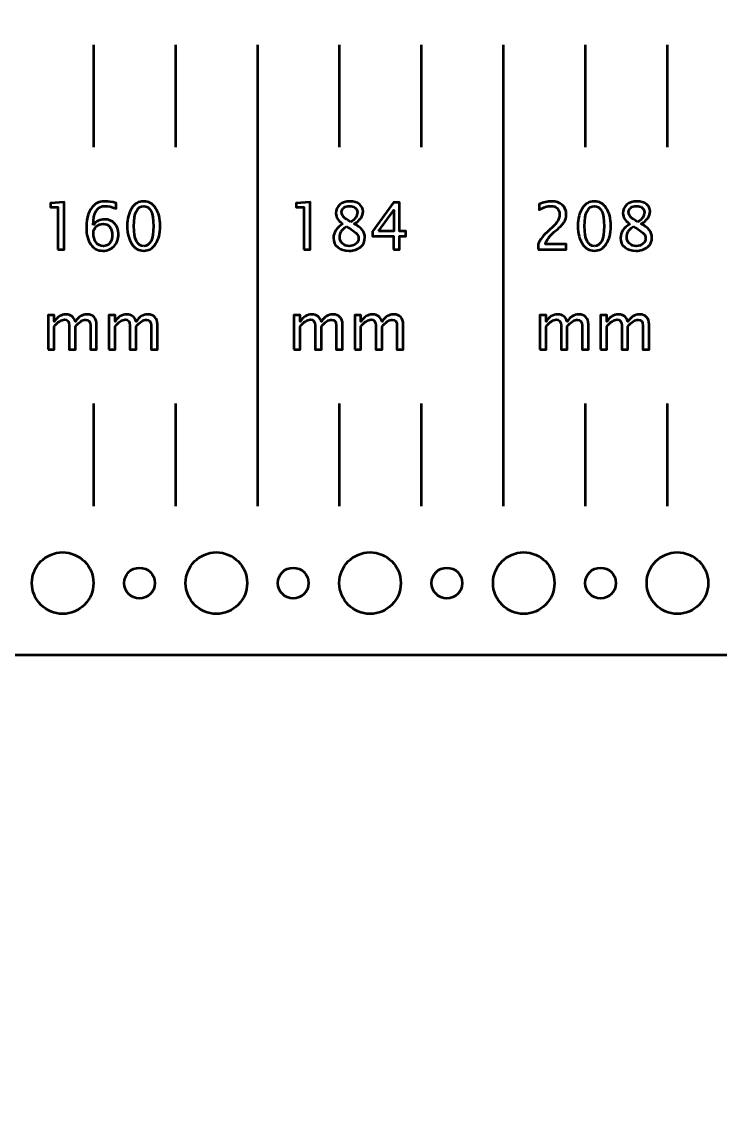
# Model space of a CAD drawing. Header units: centimetres. Extents: x -23.2 to 23.2, y -20.2 to 20.2.
# Drawn here: x -0.4 to 6.42, y -9.61 to 0.97 of the extents above; entities that cross this region are included whole.
import ezdxf

# ---------------------------------------------------------------- set-up
doc = ezdxf.new("R2010")
doc.units = ezdxf.units.CM
doc.header["$MEASUREMENT"] = 0
doc.layers.add('Layer 1', color=7, linetype='Continuous')

msp = doc.modelspace()

# ---------------------------------------------------------------- linework, layer by layer
at = {"layer": 'Layer 1', "lineweight": 53}
for centre, major_axis in [((0.00001, -4.50001), (0, 0.30001)), ((1.50001, -4.50001), (0, 0.30001)), ((3.00001, -4.50001), (0, 0.30001)), ((4.50001, -4.50001), (0, 0.30001)), ((6.00001, -4.50001), (0, 0.30001)), ((0.75, -4.5), (0, 0.15)), ((2.25, -4.5), (0, 0.15)), ((3.75, -4.5), (0, 0.15)), ((5.25, -4.5), (0, 0.15))]:
    msp.add_ellipse(centre, major_axis=major_axis, ratio=1, dxfattribs=at)
msp.add_open_spline([(-22.7, -20.2), (-22.97614, -20.2), (-23.2, -19.97614), (-23.2, -19.7), (-23.2, -19.7), (-23.2, -19.7), (-23.2, 19.7), (-23.2, 19.7), (-23.2, 19.7), (-23.2, 19.97614), (-22.97614, 20.2), (-22.7, 20.2), (-22.7, 20.2), (-18.95782, 20.2), (-13.47204, 20.2), (-10.3, 20.2), (-10.3, 20.2), (-10.02386, 20.2), (-9.8, 19.97614), (-9.8, 19.7), (-9.8, 19.7), (-9.8, 19.7), (-9.8, 2.2), (-9.8, 2.2), (-9.8, 2.2), (-9.8, 2.2), (22.7, 2.2), (22.7, 2.2), (22.7, 2.2), (22.97614, 2.2), (23.2, 1.97614), (23.2, 1.7), (23.2, 1.7), (23.2, 1.7), (23.2, -4.7), (23.2, -4.7), (23.2, -4.7), (23.2, -4.97614), (22.97614, -5.2), (22.7, -5.2), (22.7, -5.2), (22.7, -5.2), (-9.8, -5.2), (-9.8, -5.2), (-9.8, -5.2), (-9.8, -5.2), (-9.8, -19.7), (-9.8, -19.7), (-9.8, -19.7), (-9.8, -19.97614), (-10.02386, -20.2), (-10.3, -20.2), (-10.3, -20.2), (-15.07775, -20.2), (-17.92225, -20.2), (-22.7, -20.2)], degree=3, knots=[0, 0, 0, 0, 0.06666667, 0.06666667, 0.06666667, 0.06666667, 0.13333333, 0.13333333, 0.13333333, 0.13333333, 0.2, 0.2, 0.2, 0.2, 0.26666667, 0.26666667, 0.26666667, 0.26666667, 0.33333333, 0.33333333, 0.33333333, 0.33333333, 0.4, 0.4, 0.4, 0.4, 0.46666667, 0.46666667, 0.46666667, 0.46666667, 0.53333333, 0.53333333, 0.53333333, 0.53333333, 0.6, 0.6, 0.6, 0.6, 0.66666667, 0.66666667, 0.66666667, 0.66666667, 0.73333333, 0.73333333, 0.73333333, 0.73333333, 0.8, 0.8, 0.8, 0.8, 0.86666667, 0.86666667, 0.86666667, 0.86666667, 1, 1, 1, 1], dxfattribs=at)
at = {"layer": 'Layer 1', "color": 5, "lineweight": 53}
for points in [[(0.3, 0.75), (0.3, 0.75), (0.3, -0.25), (0.3, -0.25)], [(1.1, 0.75), (1.1, 0.75), (1.1, -0.25), (1.1, -0.25)], [(1.9, 0.75), (1.9, 0.75), (1.9, -3.75), (1.9, -3.75)], [(2.7, 0.75), (2.7, 0.75), (2.7, -0.25), (2.7, -0.25)], [(3.5, 0.75), (3.5, 0.75), (3.5, -0.25), (3.5, -0.25)], [(4.3, 0.75), (4.3, 0.75), (4.3, -3.75), (4.3, -3.75)], [(5.1, 0.75), (5.1, 0.75), (5.1, -0.25), (5.1, -0.25)], [(5.9, 0.75), (5.9, 0.75), (5.9, -0.25), (5.9, -0.25)], [(0.3, -2.75), (0.3, -2.75), (0.3, -3.75), (0.3, -3.75)], [(1.1, -2.75), (1.1, -2.75), (1.1, -3.75), (1.1, -3.75)], [(2.7, -2.75), (2.7, -2.75), (2.7, -3.75), (2.7, -3.75)], [(3.5, -2.75), (3.5, -2.75), (3.5, -3.75), (3.5, -3.75)], [(5.1, -2.75), (5.1, -2.75), (5.1, -3.75), (5.1, -3.75)], [(5.9, -2.75), (5.9, -2.75), (5.9, -3.75), (5.9, -3.75)]]:
    msp.add_open_spline(points, degree=3, dxfattribs=at)
for points, knots in [([(-0.04662, -1.24738), (-0.04662, -1.24738), (-0.04662, -0.83399), (-0.04662, -0.83399), (-0.04662, -0.83399), (-0.04662, -0.83399), (-0.11964, -0.83399), (-0.11964, -0.83399), (-0.11964, -0.83399), (-0.11964, -0.83399), (-0.11964, -0.79589), (-0.11964, -0.79589), (-0.11964, -0.79589), (-0.11964, -0.79589), (0.01434, -0.78446), (0.01434, -0.78446), (0.01434, -0.78446), (0.01434, -0.78446), (0.01434, -1.24738), (0.01434, -1.24738), (0.01434, -1.24738), (0.01434, -1.24738), (-0.04662, -1.24738), (-0.04662, -1.24738)], [0, 0, 0, 0, 0.14285714, 0.14285714, 0.14285714, 0.14285714, 0.28571429, 0.28571429, 0.28571429, 0.28571429, 0.42857143, 0.42857143, 0.42857143, 0.42857143, 0.57142857, 0.57142857, 0.57142857, 0.57142857, 0.71428571, 0.71428571, 0.71428571, 0.71428571, 1, 1, 1, 1]), ([(0.29776, -1.00947), (0.32697, -0.97168), (0.36369, -0.95274), (0.40793, -0.95274), (0.40793, -0.95274), (0.44804, -0.95274), (0.48085, -0.96597), (0.50646, -0.99253), (0.50646, -0.99253), (0.53197, -1.0191), (0.54478, -1.05318), (0.54478, -1.09477), (0.54478, -1.09477), (0.54478, -1.1425), (0.53049, -1.18176), (0.50181, -1.21256), (0.50181, -1.21256), (0.47313, -1.24336), (0.43672, -1.25881), (0.39238, -1.25881), (0.39238, -1.25881), (0.342, -1.25881), (0.30242, -1.23838), (0.27395, -1.19764), (0.27395, -1.19764), (0.24537, -1.15679), (0.23109, -1.10027), (0.23109, -1.0282), (0.23109, -1.0282), (0.23109, -0.93104), (0.25606, -0.85982), (0.30591, -0.81431), (0.30591, -0.81431), (0.333, -0.78933), (0.37047, -0.77684), (0.4182, -0.77684), (0.4182, -0.77684), (0.44593, -0.77684), (0.48032, -0.78256), (0.52128, -0.79399), (0.52128, -0.79399), (0.52128, -0.79399), (0.52128, -0.84733), (0.52128, -0.84733), (0.52128, -0.84733), (0.47799, -0.83082), (0.44243, -0.82256), (0.41449, -0.82256), (0.41449, -0.82256), (0.33671, -0.82256), (0.29776, -0.8849), (0.29776, -1.00947)], [0, 0, 0, 0, 0.07142857, 0.07142857, 0.07142857, 0.07142857, 0.14285714, 0.14285714, 0.14285714, 0.14285714, 0.21428571, 0.21428571, 0.21428571, 0.21428571, 0.28571429, 0.28571429, 0.28571429, 0.28571429, 0.35714286, 0.35714286, 0.35714286, 0.35714286, 0.42857143, 0.42857143, 0.42857143, 0.42857143, 0.5, 0.5, 0.5, 0.5, 0.57142857, 0.57142857, 0.57142857, 0.57142857, 0.64285714, 0.64285714, 0.64285714, 0.64285714, 0.71428571, 0.71428571, 0.71428571, 0.71428571, 0.78571429, 0.78571429, 0.78571429, 0.78571429, 0.85714286, 0.85714286, 0.85714286, 0.85714286, 1, 1, 1, 1]), ([(0.79073, -1.25881), (0.74258, -1.25881), (0.70374, -1.23669), (0.67431, -1.19256), (0.67431, -1.19256), (0.64479, -1.14843), (0.63008, -1.09022), (0.63008, -1.01783), (0.63008, -1.01783), (0.63008, -0.94544), (0.64479, -0.88723), (0.67431, -0.8431), (0.67431, -0.8431), (0.70374, -0.79896), (0.74258, -0.77684), (0.79073, -0.77684), (0.79073, -0.77684), (0.8391, -0.77684), (0.87794, -0.79886), (0.90736, -0.84288), (0.90736, -0.84288), (0.93667, -0.88691), (0.95139, -0.94523), (0.95139, -1.01783), (0.95139, -1.01783), (0.95139, -1.09022), (0.93667, -1.14843), (0.90736, -1.19256), (0.90736, -1.19256), (0.87794, -1.23669), (0.8391, -1.25881), (0.79073, -1.25881)], [0, 0, 0, 0, 0.11111111, 0.11111111, 0.11111111, 0.11111111, 0.22222222, 0.22222222, 0.22222222, 0.22222222, 0.33333333, 0.33333333, 0.33333333, 0.33333333, 0.44444444, 0.44444444, 0.44444444, 0.44444444, 0.55555556, 0.55555556, 0.55555556, 0.55555556, 0.66666667, 0.66666667, 0.66666667, 0.66666667, 0.77777778, 0.77777778, 0.77777778, 0.77777778, 1, 1, 1, 1]), ([(0.79062, -1.21309), (0.85423, -1.21309), (0.88598, -1.148), (0.88598, -1.01783), (0.88598, -1.01783), (0.88598, -0.88765), (0.85423, -0.82256), (0.79062, -0.82256), (0.79062, -0.82256), (0.72723, -0.82256), (0.69548, -0.88765), (0.69548, -1.01783), (0.69548, -1.01783), (0.69548, -1.148), (0.72723, -1.21309), (0.79062, -1.21309)], [0, 0, 0, 0, 0.2, 0.2, 0.2, 0.2, 0.4, 0.4, 0.4, 0.4, 0.6, 0.6, 0.6, 0.6, 1, 1, 1, 1]), ([(2.35338, -1.24738), (2.35338, -1.24738), (2.35338, -0.83399), (2.35338, -0.83399), (2.35338, -0.83399), (2.35338, -0.83399), (2.28036, -0.83399), (2.28036, -0.83399), (2.28036, -0.83399), (2.28036, -0.83399), (2.28036, -0.79589), (2.28036, -0.79589), (2.28036, -0.79589), (2.28036, -0.79589), (2.41434, -0.78446), (2.41434, -0.78446), (2.41434, -0.78446), (2.41434, -0.78446), (2.41434, -1.24738), (2.41434, -1.24738), (2.41434, -1.24738), (2.41434, -1.24738), (2.35338, -1.24738), (2.35338, -1.24738)], [0, 0, 0, 0, 0.14285714, 0.14285714, 0.14285714, 0.14285714, 0.28571429, 0.28571429, 0.28571429, 0.28571429, 0.42857143, 0.42857143, 0.42857143, 0.42857143, 0.57142857, 0.57142857, 0.57142857, 0.57142857, 0.71428571, 0.71428571, 0.71428571, 0.71428571, 1, 1, 1, 1]), ([(2.73459, -0.99751), (2.7094, -0.97994), (2.69183, -0.96364), (2.68199, -0.94851), (2.68199, -0.94851), (2.67215, -0.93348), (2.66728, -0.91527), (2.66728, -0.894), (2.66728, -0.894), (2.66728, -0.85929), (2.67998, -0.83103), (2.70527, -0.80934), (2.70527, -0.80934), (2.73067, -0.78764), (2.7638, -0.77684), (2.80465, -0.77684), (2.80465, -0.77684), (2.84233, -0.77684), (2.87291, -0.78605), (2.8963, -0.80447), (2.8963, -0.80447), (2.91969, -0.82278), (2.93144, -0.84669), (2.93144, -0.87601), (2.93144, -0.87601), (2.93144, -0.92046), (2.90297, -0.96099), (2.84614, -0.99751), (2.84614, -0.99751), (2.91525, -1.03137), (2.94986, -1.07508), (2.94986, -1.12863), (2.94986, -1.12863), (2.94986, -1.16684), (2.93536, -1.19806), (2.90646, -1.2224), (2.90646, -1.2224), (2.87757, -1.24664), (2.84042, -1.25881), (2.79492, -1.25881), (2.79492, -1.25881), (2.74951, -1.25881), (2.71289, -1.24738), (2.68495, -1.22452), (2.68495, -1.22452), (2.65712, -1.20177), (2.64315, -1.17171), (2.64315, -1.13456), (2.64315, -1.13456), (2.64315, -1.07953), (2.67363, -1.03391), (2.73459, -0.99751)], [0, 0, 0, 0, 0.07142857, 0.07142857, 0.07142857, 0.07142857, 0.14285714, 0.14285714, 0.14285714, 0.14285714, 0.21428571, 0.21428571, 0.21428571, 0.21428571, 0.28571429, 0.28571429, 0.28571429, 0.28571429, 0.35714286, 0.35714286, 0.35714286, 0.35714286, 0.42857143, 0.42857143, 0.42857143, 0.42857143, 0.5, 0.5, 0.5, 0.5, 0.57142857, 0.57142857, 0.57142857, 0.57142857, 0.64285714, 0.64285714, 0.64285714, 0.64285714, 0.71428571, 0.71428571, 0.71428571, 0.71428571, 0.78571429, 0.78571429, 0.78571429, 0.78571429, 0.85714286, 0.85714286, 0.85714286, 0.85714286, 1, 1, 1, 1]), ([(2.81206, -0.97835), (2.85482, -0.95009), (2.8762, -0.91877), (2.8762, -0.88416), (2.8762, -0.88416), (2.8762, -0.86564), (2.869, -0.85082), (2.85471, -0.8395), (2.85471, -0.8395), (2.84032, -0.82817), (2.82159, -0.82256), (2.79841, -0.82256), (2.79841, -0.82256), (2.77597, -0.82256), (2.75766, -0.82807), (2.74359, -0.83918), (2.74359, -0.83918), (2.72951, -0.85029), (2.72253, -0.86458), (2.72253, -0.88225), (2.72253, -0.88225), (2.72253, -0.8994), (2.72888, -0.91485), (2.74158, -0.92861), (2.74158, -0.92861), (2.75428, -0.94226), (2.77777, -0.95888), (2.81206, -0.97835)], [0, 0, 0, 0, 0.125, 0.125, 0.125, 0.125, 0.25, 0.25, 0.25, 0.25, 0.375, 0.375, 0.375, 0.375, 0.5, 0.5, 0.5, 0.5, 0.625, 0.625, 0.625, 0.625, 0.75, 0.75, 0.75, 0.75, 1, 1, 1, 1]), ([(3.22947, -1.24738), (3.22947, -1.24738), (3.22947, -1.1172), (3.22947, -1.1172), (3.22947, -1.1172), (3.22947, -1.1172), (3.02246, -1.1172), (3.02246, -1.1172), (3.02246, -1.1172), (3.02246, -1.1172), (3.02246, -1.07085), (3.02246, -1.07085), (3.02246, -1.07085), (3.02246, -1.07085), (3.22947, -0.78827), (3.22947, -0.78827), (3.22947, -0.78827), (3.22947, -0.78827), (3.28662, -0.78827), (3.28662, -0.78827), (3.28662, -0.78827), (3.28662, -0.78827), (3.28662, -1.06704), (3.28662, -1.06704), (3.28662, -1.06704), (3.28662, -1.06704), (3.34821, -1.06704), (3.34821, -1.06704), (3.34821, -1.06704), (3.34821, -1.06704), (3.34821, -1.1172), (3.34821, -1.1172), (3.34821, -1.1172), (3.34821, -1.1172), (3.28662, -1.1172), (3.28662, -1.1172), (3.28662, -1.1172), (3.28662, -1.1172), (3.28662, -1.24738), (3.28662, -1.24738), (3.28662, -1.24738), (3.28662, -1.24738), (3.22947, -1.24738), (3.22947, -1.24738)], [0, 0, 0, 0, 0.08333333, 0.08333333, 0.08333333, 0.08333333, 0.16666667, 0.16666667, 0.16666667, 0.16666667, 0.25, 0.25, 0.25, 0.25, 0.33333333, 0.33333333, 0.33333333, 0.33333333, 0.41666667, 0.41666667, 0.41666667, 0.41666667, 0.5, 0.5, 0.5, 0.5, 0.58333333, 0.58333333, 0.58333333, 0.58333333, 0.66666667, 0.66666667, 0.66666667, 0.66666667, 0.75, 0.75, 0.75, 0.75, 0.83333333, 0.83333333, 0.83333333, 0.83333333, 1, 1, 1, 1]), ([(4.63972, -1.24738), (4.63972, -1.24738), (4.63972, -1.19404), (4.63972, -1.19404), (4.63972, -1.19404), (4.6575, -1.15245), (4.69337, -1.10704), (4.74745, -1.05804), (4.74745, -1.05804), (4.74745, -1.05804), (4.78238, -1.02672), (4.78238, -1.02672), (4.78238, -1.02672), (4.82736, -0.98587), (4.8499, -0.94544), (4.8499, -0.90522), (4.8499, -0.90522), (4.8499, -0.8795), (4.84217, -0.85939), (4.82683, -0.84468), (4.82683, -0.84468), (4.81148, -0.82997), (4.79021, -0.82256), (4.76322, -0.82256), (4.76322, -0.82256), (4.73168, -0.82256), (4.69433, -0.83463), (4.65115, -0.85876), (4.65115, -0.85876), (4.65115, -0.85876), (4.65115, -0.80542), (4.65115, -0.80542), (4.65115, -0.80542), (4.69189, -0.78637), (4.73243, -0.77684), (4.77285, -0.77684), (4.77285, -0.77684), (4.81582, -0.77684), (4.85032, -0.78838), (4.87636, -0.81156), (4.87636, -0.81156), (4.90229, -0.83474), (4.91531, -0.86543), (4.91531, -0.90374), (4.91531, -0.90374), (4.91531, -0.93126), (4.90874, -0.9557), (4.89562, -0.97698), (4.89562, -0.97698), (4.88239, -0.99835), (4.85794, -1.02418), (4.82207, -1.05466), (4.82207, -1.05466), (4.82207, -1.05466), (4.79847, -1.07477), (4.79847, -1.07477), (4.79847, -1.07477), (4.74936, -1.11636), (4.721, -1.15615), (4.71338, -1.19404), (4.71338, -1.19404), (4.71338, -1.19404), (4.9134, -1.19404), (4.9134, -1.19404), (4.9134, -1.19404), (4.9134, -1.19404), (4.9134, -1.24738), (4.9134, -1.24738), (4.9134, -1.24738), (4.9134, -1.24738), (4.63972, -1.24738), (4.63972, -1.24738)], [0, 0, 0, 0, 0.05263158, 0.05263158, 0.05263158, 0.05263158, 0.10526316, 0.10526316, 0.10526316, 0.10526316, 0.15789474, 0.15789474, 0.15789474, 0.15789474, 0.21052632, 0.21052632, 0.21052632, 0.21052632, 0.26315789, 0.26315789, 0.26315789, 0.26315789, 0.31578947, 0.31578947, 0.31578947, 0.31578947, 0.36842105, 0.36842105, 0.36842105, 0.36842105, 0.42105263, 0.42105263, 0.42105263, 0.42105263, 0.47368421, 0.47368421, 0.47368421, 0.47368421, 0.52631579, 0.52631579, 0.52631579, 0.52631579, 0.57894737, 0.57894737, 0.57894737, 0.57894737, 0.63157895, 0.63157895, 0.63157895, 0.63157895, 0.68421053, 0.68421053, 0.68421053, 0.68421053, 0.73684211, 0.73684211, 0.73684211, 0.73684211, 0.78947368, 0.78947368, 0.78947368, 0.78947368, 0.84210526, 0.84210526, 0.84210526, 0.84210526, 0.89473684, 0.89473684, 0.89473684, 0.89473684, 1, 1, 1, 1]), ([(5.1892, -1.25881), (5.14105, -1.25881), (5.10221, -1.23669), (5.07278, -1.19256), (5.07278, -1.19256), (5.04326, -1.14843), (5.02855, -1.09022), (5.02855, -1.01783), (5.02855, -1.01783), (5.02855, -0.94544), (5.04326, -0.88723), (5.07278, -0.8431), (5.07278, -0.8431), (5.10221, -0.79896), (5.14105, -0.77684), (5.1892, -0.77684), (5.1892, -0.77684), (5.23757, -0.77684), (5.27641, -0.79886), (5.30583, -0.84288), (5.30583, -0.84288), (5.33514, -0.88691), (5.34986, -0.94523), (5.34986, -1.01783), (5.34986, -1.01783), (5.34986, -1.09022), (5.33514, -1.14843), (5.30583, -1.19256), (5.30583, -1.19256), (5.27641, -1.23669), (5.23757, -1.25881), (5.1892, -1.25881)], [0, 0, 0, 0, 0.11111111, 0.11111111, 0.11111111, 0.11111111, 0.22222222, 0.22222222, 0.22222222, 0.22222222, 0.33333333, 0.33333333, 0.33333333, 0.33333333, 0.44444444, 0.44444444, 0.44444444, 0.44444444, 0.55555556, 0.55555556, 0.55555556, 0.55555556, 0.66666667, 0.66666667, 0.66666667, 0.66666667, 0.77777778, 0.77777778, 0.77777778, 0.77777778, 1, 1, 1, 1]), ([(5.18909, -1.21309), (5.2527, -1.21309), (5.28445, -1.148), (5.28445, -1.01783), (5.28445, -1.01783), (5.28445, -0.88765), (5.2527, -0.82256), (5.18909, -0.82256), (5.18909, -0.82256), (5.1257, -0.82256), (5.09395, -0.88765), (5.09395, -1.01783), (5.09395, -1.01783), (5.09395, -1.148), (5.1257, -1.21309), (5.18909, -1.21309)], [0, 0, 0, 0, 0.2, 0.2, 0.2, 0.2, 0.4, 0.4, 0.4, 0.4, 0.6, 0.6, 0.6, 0.6, 1, 1, 1, 1]), ([(5.53612, -0.99751), (5.51093, -0.97994), (5.49336, -0.96364), (5.48352, -0.94851), (5.48352, -0.94851), (5.47368, -0.93348), (5.46881, -0.91527), (5.46881, -0.894), (5.46881, -0.894), (5.46881, -0.85929), (5.48151, -0.83103), (5.5068, -0.80934), (5.5068, -0.80934), (5.5322, -0.78764), (5.56533, -0.77684), (5.60618, -0.77684), (5.60618, -0.77684), (5.64386, -0.77684), (5.67444, -0.78605), (5.69783, -0.80447), (5.69783, -0.80447), (5.72122, -0.82278), (5.73297, -0.84669), (5.73297, -0.87601), (5.73297, -0.87601), (5.73297, -0.92046), (5.7045, -0.96099), (5.64767, -0.99751), (5.64767, -0.99751), (5.71678, -1.03137), (5.75139, -1.07508), (5.75139, -1.12863), (5.75139, -1.12863), (5.75139, -1.16684), (5.73689, -1.19806), (5.70799, -1.2224), (5.70799, -1.2224), (5.6791, -1.24664), (5.64195, -1.25881), (5.59645, -1.25881), (5.59645, -1.25881), (5.55104, -1.25881), (5.51442, -1.24738), (5.48648, -1.22452), (5.48648, -1.22452), (5.45865, -1.20177), (5.44468, -1.17171), (5.44468, -1.13456), (5.44468, -1.13456), (5.44468, -1.07953), (5.47516, -1.03391), (5.53612, -0.99751)], [0, 0, 0, 0, 0.07142857, 0.07142857, 0.07142857, 0.07142857, 0.14285714, 0.14285714, 0.14285714, 0.14285714, 0.21428571, 0.21428571, 0.21428571, 0.21428571, 0.28571429, 0.28571429, 0.28571429, 0.28571429, 0.35714286, 0.35714286, 0.35714286, 0.35714286, 0.42857143, 0.42857143, 0.42857143, 0.42857143, 0.5, 0.5, 0.5, 0.5, 0.57142857, 0.57142857, 0.57142857, 0.57142857, 0.64285714, 0.64285714, 0.64285714, 0.64285714, 0.71428571, 0.71428571, 0.71428571, 0.71428571, 0.78571429, 0.78571429, 0.78571429, 0.78571429, 0.85714286, 0.85714286, 0.85714286, 0.85714286, 1, 1, 1, 1]), ([(5.61359, -0.97835), (5.65635, -0.95009), (5.67773, -0.91877), (5.67773, -0.88416), (5.67773, -0.88416), (5.67773, -0.86564), (5.67053, -0.85082), (5.65624, -0.8395), (5.65624, -0.8395), (5.64185, -0.82817), (5.62312, -0.82256), (5.59994, -0.82256), (5.59994, -0.82256), (5.5775, -0.82256), (5.55919, -0.82807), (5.54512, -0.83918), (5.54512, -0.83918), (5.53104, -0.85029), (5.52406, -0.86458), (5.52406, -0.88225), (5.52406, -0.88225), (5.52406, -0.8994), (5.53041, -0.91485), (5.54311, -0.92861), (5.54311, -0.92861), (5.55581, -0.94226), (5.5793, -0.95888), (5.61359, -0.97835)], [0, 0, 0, 0, 0.125, 0.125, 0.125, 0.125, 0.25, 0.25, 0.25, 0.25, 0.375, 0.375, 0.375, 0.375, 0.5, 0.5, 0.5, 0.5, 0.625, 0.625, 0.625, 0.625, 0.75, 0.75, 0.75, 0.75, 1, 1, 1, 1]), ([(3.08267, -1.06704), (3.08267, -1.06704), (3.23328, -1.06704), (3.23328, -1.06704), (3.23328, -1.06704), (3.23328, -1.06704), (3.23328, -0.86363), (3.23328, -0.86363), (3.23328, -0.86363), (3.23328, -0.86363), (3.08267, -1.06704), (3.08267, -1.06704)], [0, 0, 0, 0, 0.25, 0.25, 0.25, 0.25, 0.5, 0.5, 0.5, 0.5, 1, 1, 1, 1]), ([(0.48382, -1.10683), (0.48382, -1.07286), (0.47598, -1.04598), (0.46021, -1.02619), (0.46021, -1.02619), (0.44445, -1.0064), (0.42286, -0.99655), (0.39544, -0.99655), (0.39544, -0.99655), (0.3693, -0.99655), (0.34697, -1.00523), (0.32835, -1.0227), (0.32835, -1.0227), (0.30961, -1.04005), (0.3003, -1.06101), (0.3003, -1.08545), (0.3003, -1.08545), (0.3003, -1.12398), (0.30919, -1.15488), (0.32686, -1.17816), (0.32686, -1.17816), (0.34464, -1.20145), (0.36814, -1.21309), (0.39735, -1.21309), (0.39735, -1.21309), (0.42391, -1.21309), (0.44497, -1.20356), (0.46053, -1.18451), (0.46053, -1.18451), (0.47609, -1.16546), (0.48382, -1.13954), (0.48382, -1.10683)], [0, 0, 0, 0, 0.11111111, 0.11111111, 0.11111111, 0.11111111, 0.22222222, 0.22222222, 0.22222222, 0.22222222, 0.33333333, 0.33333333, 0.33333333, 0.33333333, 0.44444444, 0.44444444, 0.44444444, 0.44444444, 0.55555556, 0.55555556, 0.55555556, 0.55555556, 0.66666667, 0.66666667, 0.66666667, 0.66666667, 0.77777778, 0.77777778, 0.77777778, 0.77777778, 1, 1, 1, 1]), ([(2.76782, -1.02227), (2.74306, -1.04132), (2.72623, -1.05794), (2.71734, -1.07212), (2.71734, -1.07212), (2.70856, -1.0863), (2.70411, -1.10387), (2.70411, -1.12504), (2.70411, -1.12504), (2.70411, -1.15128), (2.71258, -1.17256), (2.72962, -1.18875), (2.72962, -1.18875), (2.74666, -1.20494), (2.76899, -1.21309), (2.79682, -1.21309), (2.79682, -1.21309), (2.8236, -1.21309), (2.8454, -1.20621), (2.86223, -1.19235), (2.86223, -1.19235), (2.87916, -1.17848), (2.88763, -1.16049), (2.88763, -1.13837), (2.88763, -1.13837), (2.88763, -1.12059), (2.88244, -1.10546), (2.87196, -1.09318), (2.87196, -1.09318), (2.86148, -1.0809), (2.84127, -1.06588), (2.81132, -1.0481), (2.81132, -1.0481), (2.81132, -1.0481), (2.76782, -1.02227), (2.76782, -1.02227)], [0, 0, 0, 0, 0.1, 0.1, 0.1, 0.1, 0.2, 0.2, 0.2, 0.2, 0.3, 0.3, 0.3, 0.3, 0.4, 0.4, 0.4, 0.4, 0.5, 0.5, 0.5, 0.5, 0.6, 0.6, 0.6, 0.6, 0.7, 0.7, 0.7, 0.7, 0.8, 0.8, 0.8, 0.8, 1, 1, 1, 1]), ([(5.56935, -1.02227), (5.54459, -1.04132), (5.52776, -1.05794), (5.51887, -1.07212), (5.51887, -1.07212), (5.51009, -1.0863), (5.50564, -1.10387), (5.50564, -1.12504), (5.50564, -1.12504), (5.50564, -1.15128), (5.51411, -1.17256), (5.53115, -1.18875), (5.53115, -1.18875), (5.54819, -1.20494), (5.57052, -1.21309), (5.59835, -1.21309), (5.59835, -1.21309), (5.62513, -1.21309), (5.64693, -1.20621), (5.66376, -1.19235), (5.66376, -1.19235), (5.68069, -1.17848), (5.68916, -1.16049), (5.68916, -1.13837), (5.68916, -1.13837), (5.68916, -1.12059), (5.68397, -1.10546), (5.67349, -1.09318), (5.67349, -1.09318), (5.66301, -1.0809), (5.6428, -1.06588), (5.61285, -1.0481), (5.61285, -1.0481), (5.61285, -1.0481), (5.56935, -1.02227), (5.56935, -1.02227)], [0, 0, 0, 0, 0.1, 0.1, 0.1, 0.1, 0.2, 0.2, 0.2, 0.2, 0.3, 0.3, 0.3, 0.3, 0.4, 0.4, 0.4, 0.4, 0.5, 0.5, 0.5, 0.5, 0.6, 0.6, 0.6, 0.6, 0.7, 0.7, 0.7, 0.7, 0.8, 0.8, 0.8, 0.8, 1, 1, 1, 1]), ([(-0.14261, -2.22316), (-0.14261, -2.22316), (-0.14261, -1.88661), (-0.14261, -1.88661), (-0.14261, -1.88661), (-0.14261, -1.88661), (-0.08165, -1.88661), (-0.08165, -1.88661), (-0.08165, -1.88661), (-0.08165, -1.88661), (-0.08165, -1.95022), (-0.08165, -1.95022), (-0.08165, -1.95022), (-0.05191, -1.90312), (-0.01381, -1.87962), (0.03286, -1.87962), (0.03286, -1.87962), (0.07784, -1.87962), (0.10843, -1.90312), (0.12473, -1.95022), (0.12473, -1.95022), (0.15362, -1.9027), (0.19129, -1.87899), (0.23754, -1.87899), (0.23754, -1.87899), (0.26707, -1.87899), (0.29004, -1.88767), (0.30644, -1.90513), (0.30644, -1.90513), (0.32285, -1.92259), (0.3311, -1.94704), (0.3311, -1.97847), (0.3311, -1.97847), (0.3311, -1.97847), (0.3311, -2.22316), (0.3311, -2.22316), (0.3311, -2.22316), (0.3311, -2.22316), (0.27014, -2.22316), (0.27014, -2.22316), (0.27014, -2.22316), (0.27014, -2.22316), (0.27014, -1.98853), (0.27014, -1.98853), (0.27014, -1.98853), (0.27014, -1.95022), (0.2549, -1.93106), (0.22442, -1.93106), (0.22442, -1.93106), (0.19278, -1.93106), (0.15954, -1.95339), (0.12473, -1.99816), (0.12473, -1.99816), (0.12473, -1.99816), (0.12473, -2.22316), (0.12473, -2.22316), (0.12473, -2.22316), (0.12473, -2.22316), (0.06377, -2.22316), (0.06377, -2.22316), (0.06377, -2.22316), (0.06377, -2.22316), (0.06377, -1.98832), (0.06377, -1.98832), (0.06377, -1.98832), (0.06377, -1.94969), (0.04831, -1.93042), (0.0173, -1.93042), (0.0173, -1.93042), (-0.01349, -1.93042), (-0.04651, -1.95286), (-0.08165, -1.99784), (-0.08165, -1.99784), (-0.08165, -1.99784), (-0.08165, -2.22316), (-0.08165, -2.22316), (-0.08165, -2.22316), (-0.08165, -2.22316), (-0.14261, -2.22316), (-0.14261, -2.22316)], [0, 0, 0, 0, 0.04761905, 0.04761905, 0.04761905, 0.04761905, 0.0952381, 0.0952381, 0.0952381, 0.0952381, 0.14285714, 0.14285714, 0.14285714, 0.14285714, 0.19047619, 0.19047619, 0.19047619, 0.19047619, 0.23809524, 0.23809524, 0.23809524, 0.23809524, 0.28571429, 0.28571429, 0.28571429, 0.28571429, 0.33333333, 0.33333333, 0.33333333, 0.33333333, 0.38095238, 0.38095238, 0.38095238, 0.38095238, 0.42857143, 0.42857143, 0.42857143, 0.42857143, 0.47619048, 0.47619048, 0.47619048, 0.47619048, 0.52380952, 0.52380952, 0.52380952, 0.52380952, 0.57142857, 0.57142857, 0.57142857, 0.57142857, 0.61904762, 0.61904762, 0.61904762, 0.61904762, 0.66666667, 0.66666667, 0.66666667, 0.66666667, 0.71428571, 0.71428571, 0.71428571, 0.71428571, 0.76190476, 0.76190476, 0.76190476, 0.76190476, 0.80952381, 0.80952381, 0.80952381, 0.80952381, 0.85714286, 0.85714286, 0.85714286, 0.85714286, 0.9047619, 0.9047619, 0.9047619, 0.9047619, 1, 1, 1, 1]), ([(0.45027, -2.22316), (0.45027, -2.22316), (0.45027, -1.88661), (0.45027, -1.88661), (0.45027, -1.88661), (0.45027, -1.88661), (0.51123, -1.88661), (0.51123, -1.88661), (0.51123, -1.88661), (0.51123, -1.88661), (0.51123, -1.95022), (0.51123, -1.95022), (0.51123, -1.95022), (0.54097, -1.90312), (0.57907, -1.87962), (0.62574, -1.87962), (0.62574, -1.87962), (0.67072, -1.87962), (0.70131, -1.90312), (0.71761, -1.95022), (0.71761, -1.95022), (0.7465, -1.9027), (0.78417, -1.87899), (0.83042, -1.87899), (0.83042, -1.87899), (0.85995, -1.87899), (0.88292, -1.88767), (0.89932, -1.90513), (0.89932, -1.90513), (0.91573, -1.92259), (0.92398, -1.94704), (0.92398, -1.97847), (0.92398, -1.97847), (0.92398, -1.97847), (0.92398, -2.22316), (0.92398, -2.22316), (0.92398, -2.22316), (0.92398, -2.22316), (0.86302, -2.22316), (0.86302, -2.22316), (0.86302, -2.22316), (0.86302, -2.22316), (0.86302, -1.98853), (0.86302, -1.98853), (0.86302, -1.98853), (0.86302, -1.95022), (0.84778, -1.93106), (0.8173, -1.93106), (0.8173, -1.93106), (0.78566, -1.93106), (0.75242, -1.95339), (0.71761, -1.99816), (0.71761, -1.99816), (0.71761, -1.99816), (0.71761, -2.22316), (0.71761, -2.22316), (0.71761, -2.22316), (0.71761, -2.22316), (0.65665, -2.22316), (0.65665, -2.22316), (0.65665, -2.22316), (0.65665, -2.22316), (0.65665, -1.98832), (0.65665, -1.98832), (0.65665, -1.98832), (0.65665, -1.94969), (0.64119, -1.93042), (0.61018, -1.93042), (0.61018, -1.93042), (0.57939, -1.93042), (0.54637, -1.95286), (0.51123, -1.99784), (0.51123, -1.99784), (0.51123, -1.99784), (0.51123, -2.22316), (0.51123, -2.22316), (0.51123, -2.22316), (0.51123, -2.22316), (0.45027, -2.22316), (0.45027, -2.22316)], [0, 0, 0, 0, 0.04761905, 0.04761905, 0.04761905, 0.04761905, 0.0952381, 0.0952381, 0.0952381, 0.0952381, 0.14285714, 0.14285714, 0.14285714, 0.14285714, 0.19047619, 0.19047619, 0.19047619, 0.19047619, 0.23809524, 0.23809524, 0.23809524, 0.23809524, 0.28571429, 0.28571429, 0.28571429, 0.28571429, 0.33333333, 0.33333333, 0.33333333, 0.33333333, 0.38095238, 0.38095238, 0.38095238, 0.38095238, 0.42857143, 0.42857143, 0.42857143, 0.42857143, 0.47619048, 0.47619048, 0.47619048, 0.47619048, 0.52380952, 0.52380952, 0.52380952, 0.52380952, 0.57142857, 0.57142857, 0.57142857, 0.57142857, 0.61904762, 0.61904762, 0.61904762, 0.61904762, 0.66666667, 0.66666667, 0.66666667, 0.66666667, 0.71428571, 0.71428571, 0.71428571, 0.71428571, 0.76190476, 0.76190476, 0.76190476, 0.76190476, 0.80952381, 0.80952381, 0.80952381, 0.80952381, 0.85714286, 0.85714286, 0.85714286, 0.85714286, 0.9047619, 0.9047619, 0.9047619, 0.9047619, 1, 1, 1, 1]), ([(2.25739, -2.22316), (2.25739, -2.22316), (2.25739, -1.88661), (2.25739, -1.88661), (2.25739, -1.88661), (2.25739, -1.88661), (2.31835, -1.88661), (2.31835, -1.88661), (2.31835, -1.88661), (2.31835, -1.88661), (2.31835, -1.95022), (2.31835, -1.95022), (2.31835, -1.95022), (2.34809, -1.90312), (2.38619, -1.87962), (2.43286, -1.87962), (2.43286, -1.87962), (2.47784, -1.87962), (2.50843, -1.90312), (2.52473, -1.95022), (2.52473, -1.95022), (2.55362, -1.9027), (2.59129, -1.87899), (2.63754, -1.87899), (2.63754, -1.87899), (2.66707, -1.87899), (2.69004, -1.88767), (2.70644, -1.90513), (2.70644, -1.90513), (2.72285, -1.92259), (2.7311, -1.94704), (2.7311, -1.97847), (2.7311, -1.97847), (2.7311, -1.97847), (2.7311, -2.22316), (2.7311, -2.22316), (2.7311, -2.22316), (2.7311, -2.22316), (2.67014, -2.22316), (2.67014, -2.22316), (2.67014, -2.22316), (2.67014, -2.22316), (2.67014, -1.98853), (2.67014, -1.98853), (2.67014, -1.98853), (2.67014, -1.95022), (2.6549, -1.93106), (2.62442, -1.93106), (2.62442, -1.93106), (2.59278, -1.93106), (2.55954, -1.95339), (2.52473, -1.99816), (2.52473, -1.99816), (2.52473, -1.99816), (2.52473, -2.22316), (2.52473, -2.22316), (2.52473, -2.22316), (2.52473, -2.22316), (2.46377, -2.22316), (2.46377, -2.22316), (2.46377, -2.22316), (2.46377, -2.22316), (2.46377, -1.98832), (2.46377, -1.98832), (2.46377, -1.98832), (2.46377, -1.94969), (2.44831, -1.93042), (2.4173, -1.93042), (2.4173, -1.93042), (2.38651, -1.93042), (2.35349, -1.95286), (2.31835, -1.99784), (2.31835, -1.99784), (2.31835, -1.99784), (2.31835, -2.22316), (2.31835, -2.22316), (2.31835, -2.22316), (2.31835, -2.22316), (2.25739, -2.22316), (2.25739, -2.22316)], [0, 0, 0, 0, 0.04761905, 0.04761905, 0.04761905, 0.04761905, 0.0952381, 0.0952381, 0.0952381, 0.0952381, 0.14285714, 0.14285714, 0.14285714, 0.14285714, 0.19047619, 0.19047619, 0.19047619, 0.19047619, 0.23809524, 0.23809524, 0.23809524, 0.23809524, 0.28571429, 0.28571429, 0.28571429, 0.28571429, 0.33333333, 0.33333333, 0.33333333, 0.33333333, 0.38095238, 0.38095238, 0.38095238, 0.38095238, 0.42857143, 0.42857143, 0.42857143, 0.42857143, 0.47619048, 0.47619048, 0.47619048, 0.47619048, 0.52380952, 0.52380952, 0.52380952, 0.52380952, 0.57142857, 0.57142857, 0.57142857, 0.57142857, 0.61904762, 0.61904762, 0.61904762, 0.61904762, 0.66666667, 0.66666667, 0.66666667, 0.66666667, 0.71428571, 0.71428571, 0.71428571, 0.71428571, 0.76190476, 0.76190476, 0.76190476, 0.76190476, 0.80952381, 0.80952381, 0.80952381, 0.80952381, 0.85714286, 0.85714286, 0.85714286, 0.85714286, 0.9047619, 0.9047619, 0.9047619, 0.9047619, 1, 1, 1, 1]), ([(2.85027, -2.22316), (2.85027, -2.22316), (2.85027, -1.88661), (2.85027, -1.88661), (2.85027, -1.88661), (2.85027, -1.88661), (2.91123, -1.88661), (2.91123, -1.88661), (2.91123, -1.88661), (2.91123, -1.88661), (2.91123, -1.95022), (2.91123, -1.95022), (2.91123, -1.95022), (2.94097, -1.90312), (2.97907, -1.87962), (3.02574, -1.87962), (3.02574, -1.87962), (3.07072, -1.87962), (3.10131, -1.90312), (3.11761, -1.95022), (3.11761, -1.95022), (3.1465, -1.9027), (3.18417, -1.87899), (3.23042, -1.87899), (3.23042, -1.87899), (3.25995, -1.87899), (3.28292, -1.88767), (3.29932, -1.90513), (3.29932, -1.90513), (3.31573, -1.92259), (3.32398, -1.94704), (3.32398, -1.97847), (3.32398, -1.97847), (3.32398, -1.97847), (3.32398, -2.22316), (3.32398, -2.22316), (3.32398, -2.22316), (3.32398, -2.22316), (3.26302, -2.22316), (3.26302, -2.22316), (3.26302, -2.22316), (3.26302, -2.22316), (3.26302, -1.98853), (3.26302, -1.98853), (3.26302, -1.98853), (3.26302, -1.95022), (3.24778, -1.93106), (3.2173, -1.93106), (3.2173, -1.93106), (3.18566, -1.93106), (3.15242, -1.95339), (3.11761, -1.99816), (3.11761, -1.99816), (3.11761, -1.99816), (3.11761, -2.22316), (3.11761, -2.22316), (3.11761, -2.22316), (3.11761, -2.22316), (3.05665, -2.22316), (3.05665, -2.22316), (3.05665, -2.22316), (3.05665, -2.22316), (3.05665, -1.98832), (3.05665, -1.98832), (3.05665, -1.98832), (3.05665, -1.94969), (3.04119, -1.93042), (3.01018, -1.93042), (3.01018, -1.93042), (2.97939, -1.93042), (2.94637, -1.95286), (2.91123, -1.99784), (2.91123, -1.99784), (2.91123, -1.99784), (2.91123, -2.22316), (2.91123, -2.22316), (2.91123, -2.22316), (2.91123, -2.22316), (2.85027, -2.22316), (2.85027, -2.22316)], [0, 0, 0, 0, 0.04761905, 0.04761905, 0.04761905, 0.04761905, 0.0952381, 0.0952381, 0.0952381, 0.0952381, 0.14285714, 0.14285714, 0.14285714, 0.14285714, 0.19047619, 0.19047619, 0.19047619, 0.19047619, 0.23809524, 0.23809524, 0.23809524, 0.23809524, 0.28571429, 0.28571429, 0.28571429, 0.28571429, 0.33333333, 0.33333333, 0.33333333, 0.33333333, 0.38095238, 0.38095238, 0.38095238, 0.38095238, 0.42857143, 0.42857143, 0.42857143, 0.42857143, 0.47619048, 0.47619048, 0.47619048, 0.47619048, 0.52380952, 0.52380952, 0.52380952, 0.52380952, 0.57142857, 0.57142857, 0.57142857, 0.57142857, 0.61904762, 0.61904762, 0.61904762, 0.61904762, 0.66666667, 0.66666667, 0.66666667, 0.66666667, 0.71428571, 0.71428571, 0.71428571, 0.71428571, 0.76190476, 0.76190476, 0.76190476, 0.76190476, 0.80952381, 0.80952381, 0.80952381, 0.80952381, 0.85714286, 0.85714286, 0.85714286, 0.85714286, 0.9047619, 0.9047619, 0.9047619, 0.9047619, 1, 1, 1, 1]), ([(4.65739, -2.22316), (4.65739, -2.22316), (4.65739, -1.88661), (4.65739, -1.88661), (4.65739, -1.88661), (4.65739, -1.88661), (4.71835, -1.88661), (4.71835, -1.88661), (4.71835, -1.88661), (4.71835, -1.88661), (4.71835, -1.95022), (4.71835, -1.95022), (4.71835, -1.95022), (4.74809, -1.90312), (4.78619, -1.87962), (4.83286, -1.87962), (4.83286, -1.87962), (4.87784, -1.87962), (4.90843, -1.90312), (4.92473, -1.95022), (4.92473, -1.95022), (4.95362, -1.9027), (4.99129, -1.87899), (5.03754, -1.87899), (5.03754, -1.87899), (5.06707, -1.87899), (5.09004, -1.88767), (5.10644, -1.90513), (5.10644, -1.90513), (5.12285, -1.92259), (5.1311, -1.94704), (5.1311, -1.97847), (5.1311, -1.97847), (5.1311, -1.97847), (5.1311, -2.22316), (5.1311, -2.22316), (5.1311, -2.22316), (5.1311, -2.22316), (5.07014, -2.22316), (5.07014, -2.22316), (5.07014, -2.22316), (5.07014, -2.22316), (5.07014, -1.98853), (5.07014, -1.98853), (5.07014, -1.98853), (5.07014, -1.95022), (5.0549, -1.93106), (5.02442, -1.93106), (5.02442, -1.93106), (4.99278, -1.93106), (4.95954, -1.95339), (4.92473, -1.99816), (4.92473, -1.99816), (4.92473, -1.99816), (4.92473, -2.22316), (4.92473, -2.22316), (4.92473, -2.22316), (4.92473, -2.22316), (4.86377, -2.22316), (4.86377, -2.22316), (4.86377, -2.22316), (4.86377, -2.22316), (4.86377, -1.98832), (4.86377, -1.98832), (4.86377, -1.98832), (4.86377, -1.94969), (4.84831, -1.93042), (4.8173, -1.93042), (4.8173, -1.93042), (4.78651, -1.93042), (4.75349, -1.95286), (4.71835, -1.99784), (4.71835, -1.99784), (4.71835, -1.99784), (4.71835, -2.22316), (4.71835, -2.22316), (4.71835, -2.22316), (4.71835, -2.22316), (4.65739, -2.22316), (4.65739, -2.22316)], [0, 0, 0, 0, 0.04761905, 0.04761905, 0.04761905, 0.04761905, 0.0952381, 0.0952381, 0.0952381, 0.0952381, 0.14285714, 0.14285714, 0.14285714, 0.14285714, 0.19047619, 0.19047619, 0.19047619, 0.19047619, 0.23809524, 0.23809524, 0.23809524, 0.23809524, 0.28571429, 0.28571429, 0.28571429, 0.28571429, 0.33333333, 0.33333333, 0.33333333, 0.33333333, 0.38095238, 0.38095238, 0.38095238, 0.38095238, 0.42857143, 0.42857143, 0.42857143, 0.42857143, 0.47619048, 0.47619048, 0.47619048, 0.47619048, 0.52380952, 0.52380952, 0.52380952, 0.52380952, 0.57142857, 0.57142857, 0.57142857, 0.57142857, 0.61904762, 0.61904762, 0.61904762, 0.61904762, 0.66666667, 0.66666667, 0.66666667, 0.66666667, 0.71428571, 0.71428571, 0.71428571, 0.71428571, 0.76190476, 0.76190476, 0.76190476, 0.76190476, 0.80952381, 0.80952381, 0.80952381, 0.80952381, 0.85714286, 0.85714286, 0.85714286, 0.85714286, 0.9047619, 0.9047619, 0.9047619, 0.9047619, 1, 1, 1, 1]), ([(5.25027, -2.22316), (5.25027, -2.22316), (5.25027, -1.88661), (5.25027, -1.88661), (5.25027, -1.88661), (5.25027, -1.88661), (5.31123, -1.88661), (5.31123, -1.88661), (5.31123, -1.88661), (5.31123, -1.88661), (5.31123, -1.95022), (5.31123, -1.95022), (5.31123, -1.95022), (5.34097, -1.90312), (5.37907, -1.87962), (5.42574, -1.87962), (5.42574, -1.87962), (5.47072, -1.87962), (5.50131, -1.90312), (5.51761, -1.95022), (5.51761, -1.95022), (5.5465, -1.9027), (5.58417, -1.87899), (5.63042, -1.87899), (5.63042, -1.87899), (5.65995, -1.87899), (5.68292, -1.88767), (5.69932, -1.90513), (5.69932, -1.90513), (5.71573, -1.92259), (5.72398, -1.94704), (5.72398, -1.97847), (5.72398, -1.97847), (5.72398, -1.97847), (5.72398, -2.22316), (5.72398, -2.22316), (5.72398, -2.22316), (5.72398, -2.22316), (5.66302, -2.22316), (5.66302, -2.22316), (5.66302, -2.22316), (5.66302, -2.22316), (5.66302, -1.98853), (5.66302, -1.98853), (5.66302, -1.98853), (5.66302, -1.95022), (5.64778, -1.93106), (5.6173, -1.93106), (5.6173, -1.93106), (5.58566, -1.93106), (5.55242, -1.95339), (5.51761, -1.99816), (5.51761, -1.99816), (5.51761, -1.99816), (5.51761, -2.22316), (5.51761, -2.22316), (5.51761, -2.22316), (5.51761, -2.22316), (5.45665, -2.22316), (5.45665, -2.22316), (5.45665, -2.22316), (5.45665, -2.22316), (5.45665, -1.98832), (5.45665, -1.98832), (5.45665, -1.98832), (5.45665, -1.94969), (5.44119, -1.93042), (5.41018, -1.93042), (5.41018, -1.93042), (5.37939, -1.93042), (5.34637, -1.95286), (5.31123, -1.99784), (5.31123, -1.99784), (5.31123, -1.99784), (5.31123, -2.22316), (5.31123, -2.22316), (5.31123, -2.22316), (5.31123, -2.22316), (5.25027, -2.22316), (5.25027, -2.22316)], [0, 0, 0, 0, 0.04761905, 0.04761905, 0.04761905, 0.04761905, 0.0952381, 0.0952381, 0.0952381, 0.0952381, 0.14285714, 0.14285714, 0.14285714, 0.14285714, 0.19047619, 0.19047619, 0.19047619, 0.19047619, 0.23809524, 0.23809524, 0.23809524, 0.23809524, 0.28571429, 0.28571429, 0.28571429, 0.28571429, 0.33333333, 0.33333333, 0.33333333, 0.33333333, 0.38095238, 0.38095238, 0.38095238, 0.38095238, 0.42857143, 0.42857143, 0.42857143, 0.42857143, 0.47619048, 0.47619048, 0.47619048, 0.47619048, 0.52380952, 0.52380952, 0.52380952, 0.52380952, 0.57142857, 0.57142857, 0.57142857, 0.57142857, 0.61904762, 0.61904762, 0.61904762, 0.61904762, 0.66666667, 0.66666667, 0.66666667, 0.66666667, 0.71428571, 0.71428571, 0.71428571, 0.71428571, 0.76190476, 0.76190476, 0.76190476, 0.76190476, 0.80952381, 0.80952381, 0.80952381, 0.80952381, 0.85714286, 0.85714286, 0.85714286, 0.85714286, 0.9047619, 0.9047619, 0.9047619, 0.9047619, 1, 1, 1, 1])]:
    msp.add_open_spline(points, degree=3, knots=knots, dxfattribs=at)

doc.saveas('drawing.dxf')
